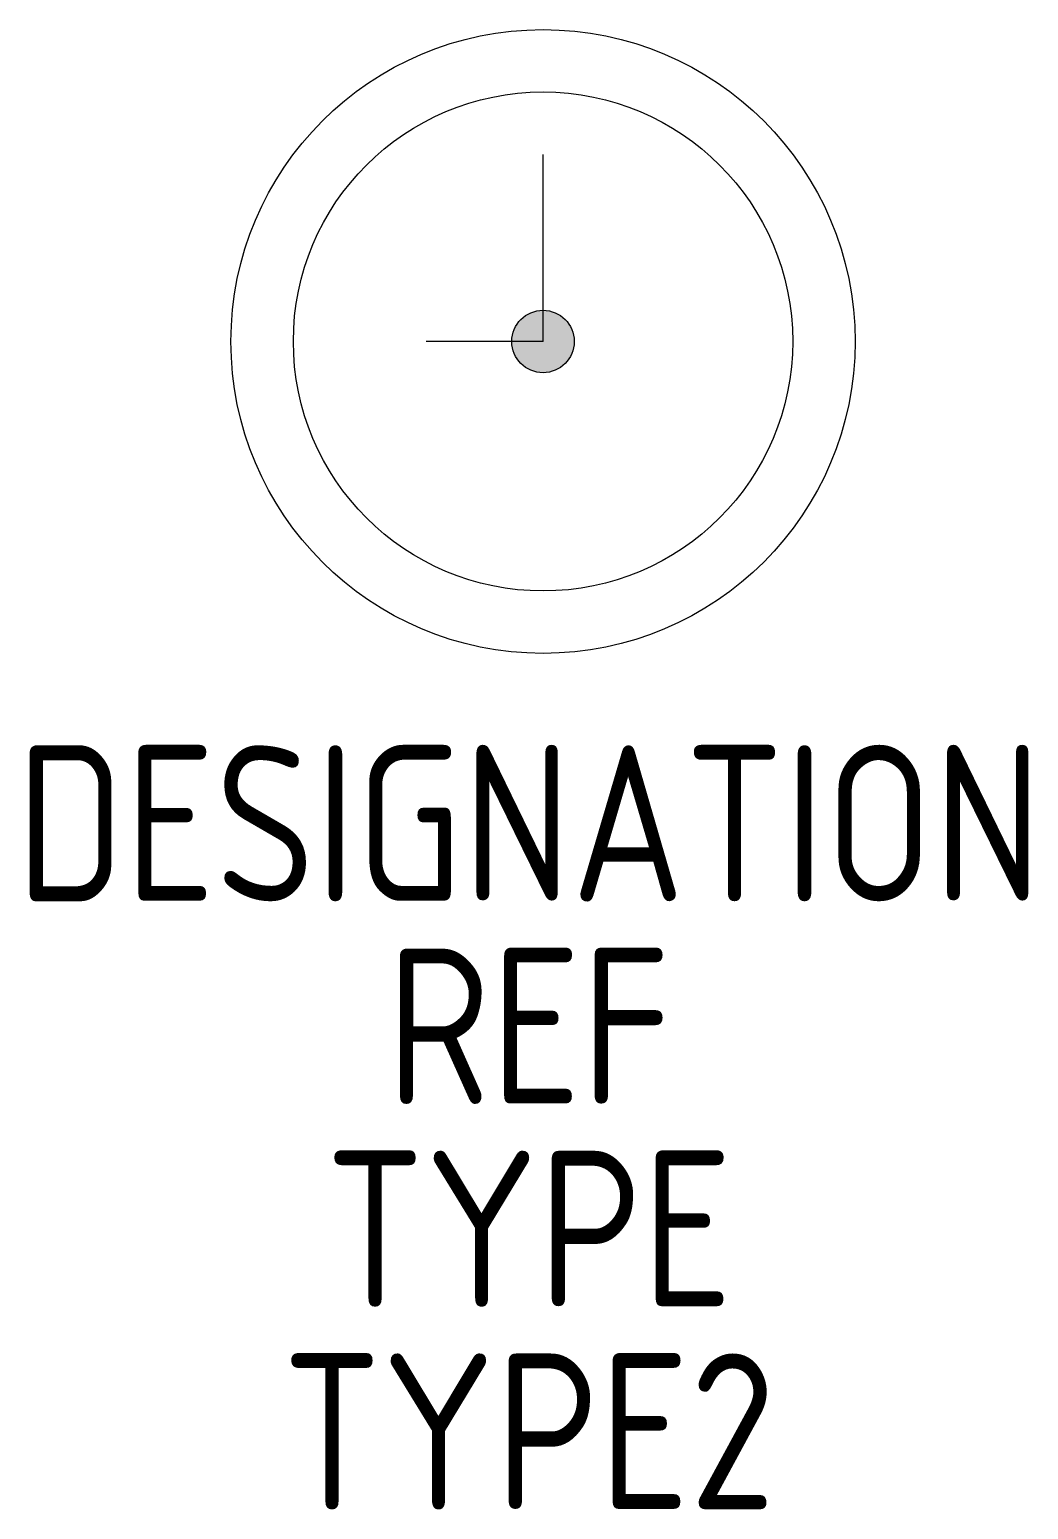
# Model space of a CAD drawing. Header units: millimetres. Extents: x -8.2 to 7.8, y -18.7 to 5.
import ezdxf
from ezdxf.enums import TextEntityAlignment as Align

# ---------------------------------------------------------------- set-up
doc = ezdxf.new("R2010")
doc.units = ezdxf.units.MM
for name, color, linetype in [('SYMB_FIL_FIN', 1, 'Continuous'), ('SYMB_TXT_NOM', 3, 'Continuous'), ('SYMBOLE', 3, 'Continuous')]:
    doc.layers.add(name, color=color, linetype=linetype)
doc.styles.add('NET2_5', font='isocp.shx', dxfattribs={"width": 0.9, "height": 2.5})

msp = doc.modelspace()

# ---------------------------------------------------------------- hatches: boundary and pattern name
at = {"layer": 'SYMB_FIL_FIN'}
h = msp.add_hatch(color=256, dxfattribs=at)
edge = h.paths.add_edge_path()
edge.add_arc((0, 0), 0.5, 0, 360)

# ---------------------------------------------------------------- linework, layer by layer
for q in [(0, 3), (-1.875, 0)]:
    msp.add_line((0, 0), q, dxfattribs=at)
msp.add_circle((0, 0), 0.5, dxfattribs=at)
at = {"layer": 'SYMBOLE'}
for radius in [5, 4]:
    msp.add_circle((0, 0), radius, dxfattribs=at)

# ---------------------------------------------------------------- texts
at = {"layer": 'SYMB_TXT_NOM', "style": 'NET2_5', "width": 0.9, "flags": 8}
for tag, text, p in [('DESIGNATION', 'K?', (-0.225, -8.974)), ('REF', '', (-0.225, -12.224)), ('TYPE', '', (-0.225, -15.474)), ('TYPE2', '', (-0.225, -18.724))]:
    msp.add_attdef(tag, text=text, height=2.5, dxfattribs=at).set_placement(p, align=Align.CENTER)

doc.saveas('drawing.dxf')
